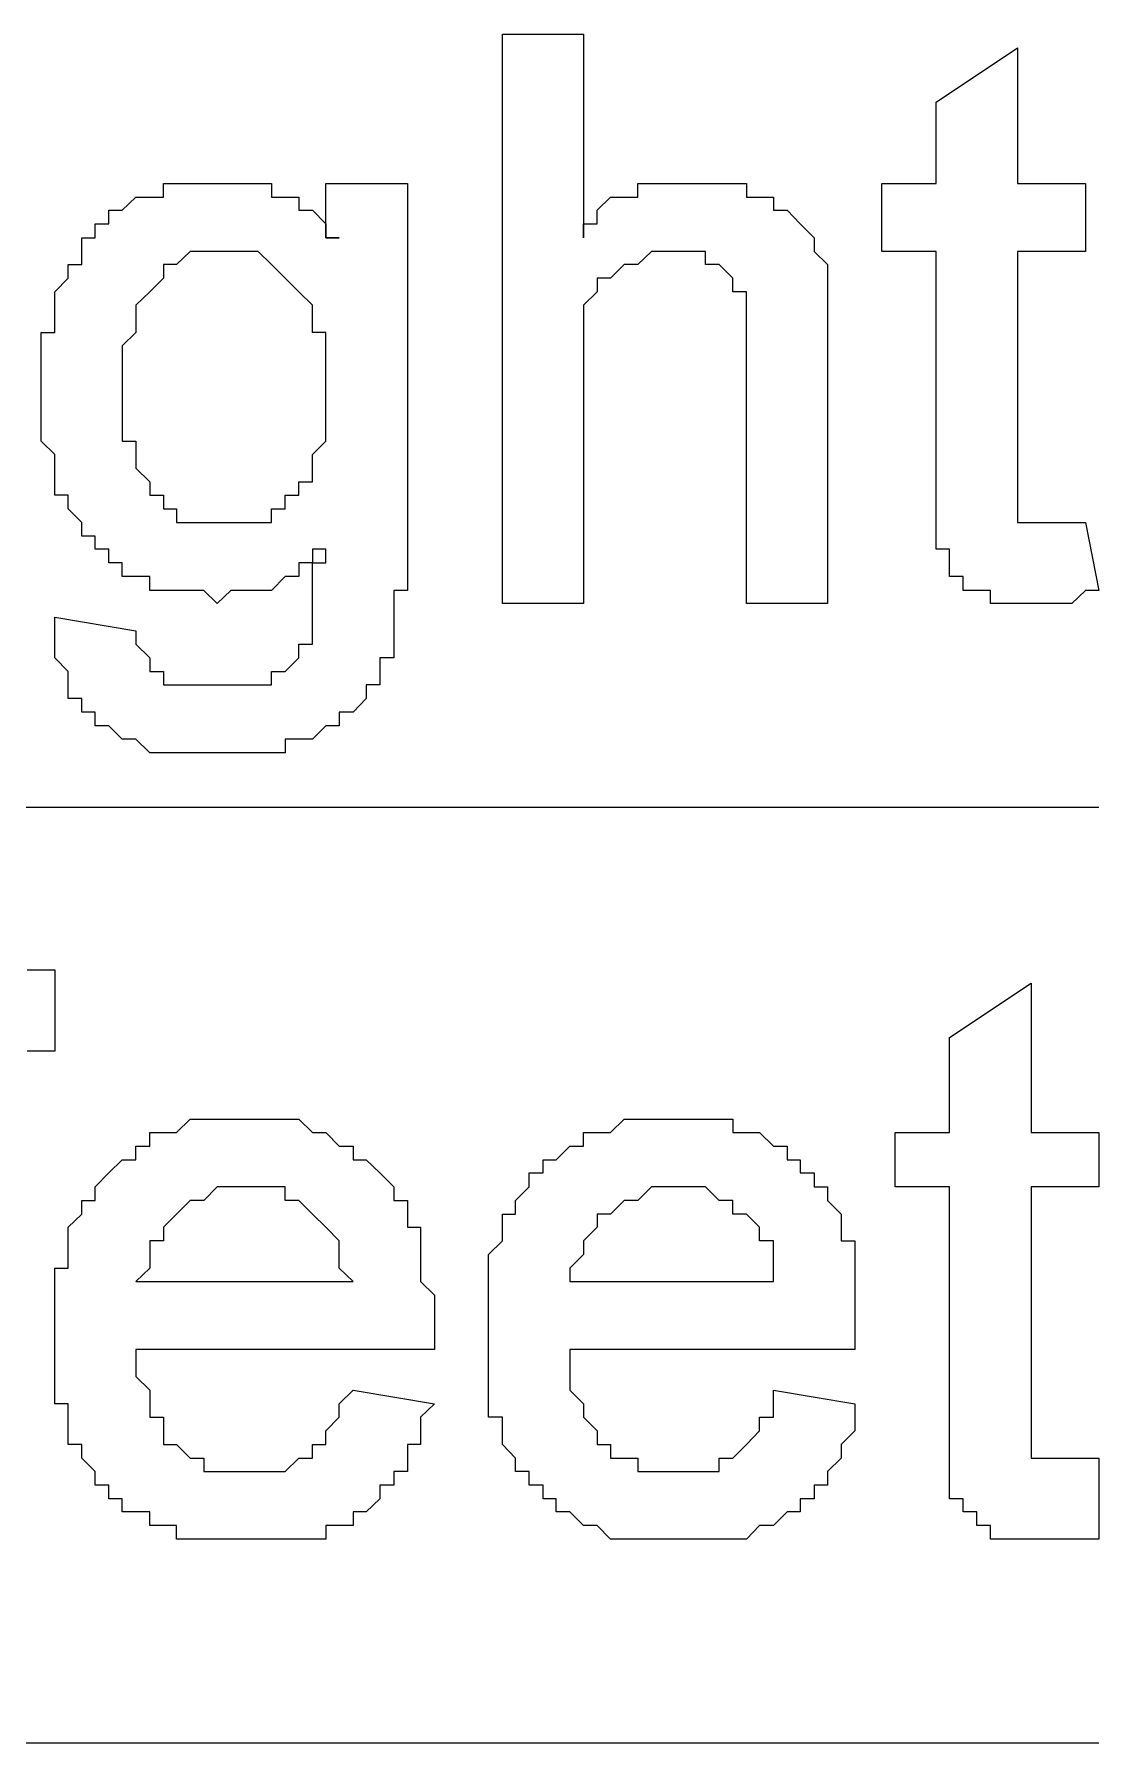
# Model space of a CAD drawing. Header units: inches. Extents: x -628 to 1537, y -1730 to 336.
# Drawn here: x 846.43 to 867.23, y -782.05 to -748.68 of the extents above; entities that cross this region are included whole.
import ezdxf

# ---------------------------------------------------------------- set-up
doc = ezdxf.new("R2010")
doc.units = ezdxf.units.IN
doc.layers.get('0').update_dxf_attribs({"linetype": 'CONTINUOUS'})

msp = doc.modelspace()

# ---------------------------------------------------------------- linework, layer by layer
at = {"color": 6}
for p, q in [((855.578, -759.803), (855.578, -748.681)), ((855.578, -748.681), (857.16, -748.681)), ((857.16, -748.681), (857.16, -752.656)), ((864.048, -750.009), (865.637, -748.948)), ((865.637, -748.948), (865.637, -751.595)), ((864.048, -751.595), (864.048, -750.009)), ((848.152, -752.121), (848.421, -751.862)), ((848.421, -751.862), (848.421, -751.862)), ((848.421, -751.862), (848.69, -751.862)), ((848.69, -751.862), (848.69, -751.862)), ((848.69, -751.862), (848.959, -751.862)), ((848.959, -751.862), (848.959, -751.595)), ((848.959, -751.595), (849.215, -751.595)), ((849.215, -751.595), (849.215, -751.595)), ((849.215, -751.595), (849.484, -751.595)), ((849.484, -751.595), (849.484, -751.595)), ((849.484, -751.595), (849.747, -751.595)), ((849.747, -751.595), (850.01, -751.595)), ((850.01, -751.595), (850.01, -751.595)), ((850.01, -751.595), (850.272, -751.595)), ((850.272, -751.595), (850.272, -751.595)), ((850.272, -751.595), (850.541, -751.595)), ((850.541, -751.595), (850.541, -751.595)), ((850.541, -751.595), (850.81, -751.595)), ((850.81, -751.595), (850.81, -751.595)), ((850.81, -751.595), (851.067, -751.595)), ((851.067, -751.595), (851.067, -751.862)), ((851.067, -751.862), (851.336, -751.862)), ((851.336, -751.862), (851.336, -751.862)), ((851.336, -751.862), (851.605, -751.862)), ((851.605, -751.862), (851.605, -752.121)), ((852.131, -752.656), (852.131, -751.595)), ((852.131, -751.595), (853.726, -751.595)), ((853.726, -751.595), (853.726, -758.484)), ((857.429, -752.121), (857.692, -751.862)), ((857.692, -751.862), (857.692, -751.862)), ((857.692, -751.862), (857.955, -751.862)), ((857.955, -751.862), (857.955, -751.862)), ((857.955, -751.862), (858.224, -751.862)), ((858.224, -751.862), (858.224, -751.595)), ((858.224, -751.595), (858.493, -751.595)), ((858.493, -751.595), (858.493, -751.595)), ((858.493, -751.595), (858.749, -751.595)), ((858.749, -751.595), (858.749, -751.595)), ((858.749, -751.595), (859.018, -751.595)), ((859.018, -751.595), (859.281, -751.595)), ((859.281, -751.595), (859.281, -751.595)), ((859.281, -751.595), (859.281, -751.595)), ((859.281, -751.595), (859.544, -751.595)), ((859.544, -751.595), (859.544, -751.595)), ((859.544, -751.595), (859.813, -751.595)), ((859.813, -751.595), (860.076, -751.595)), ((860.076, -751.595), (860.076, -751.595)), ((860.076, -751.595), (860.345, -751.595)), ((860.345, -751.595), (860.345, -751.862)), ((860.345, -751.862), (860.601, -751.862)), ((860.601, -751.862), (860.601, -751.862)), ((860.601, -751.862), (860.601, -751.862)), ((860.601, -751.862), (860.87, -751.862)), ((860.87, -751.862), (860.87, -752.121)), ((862.991, -752.923), (862.991, -751.595)), ((862.991, -751.595), (864.048, -751.595)), ((865.637, -751.595), (866.964, -751.595)), ((866.964, -751.595), (866.964, -752.923)), ((847.895, -752.388), (847.895, -752.121)), ((847.895, -752.121), (848.152, -752.121)), ((848.152, -752.121), (848.152, -752.121)), ((851.605, -752.121), (851.868, -752.121)), ((851.868, -752.121), (851.868, -752.121)), ((851.868, -752.121), (852.131, -752.388)), ((857.429, -752.388), (857.429, -752.121)), ((857.429, -752.121), (857.429, -752.121)), ((860.87, -752.121), (861.139, -752.121)), ((861.139, -752.121), (861.139, -752.121)), ((861.139, -752.121), (861.396, -752.388)), ((847.626, -752.656), (847.626, -752.388)), ((847.626, -752.388), (847.895, -752.388)), ((847.895, -752.388), (847.895, -752.388)), ((852.131, -752.388), (852.131, -752.388)), ((852.131, -752.388), (852.131, -752.656)), ((857.16, -752.656), (857.16, -752.388)), ((857.16, -752.388), (857.16, -752.388)), ((857.16, -752.388), (857.429, -752.388)), ((861.396, -752.388), (861.396, -752.388)), ((861.396, -752.388), (861.396, -752.388)), ((861.396, -752.388), (861.665, -752.656)), ((847.363, -752.923), (847.363, -752.656)), ((847.363, -752.656), (847.626, -752.656)), ((852.131, -752.656), (852.393, -752.656)), ((852.393, -752.656), (852.131, -752.656)), ((861.665, -752.656), (861.665, -752.656)), ((861.665, -752.656), (861.665, -752.923)), ((847.101, -753.449), (847.101, -753.181)), ((847.101, -753.181), (847.101, -753.181)), ((847.101, -753.181), (847.363, -753.181)), ((847.363, -753.181), (847.363, -752.923)), ((847.363, -752.923), (847.363, -752.923)), ((849.215, -753.181), (848.959, -753.181)), ((848.959, -753.181), (848.959, -753.449)), ((849.484, -752.923), (849.215, -753.181)), ((849.215, -753.181), (849.215, -753.181)), ((849.747, -752.923), (849.484, -752.923)), ((849.484, -752.923), (849.484, -752.923)), ((850.01, -752.923), (849.747, -752.923)), ((849.747, -752.923), (849.747, -752.923)), ((850.272, -752.923), (850.01, -752.923)), ((850.01, -752.923), (850.01, -752.923)), ((850.01, -752.923), (850.01, -752.923)), ((850.541, -752.923), (850.272, -752.923)), ((850.81, -752.923), (850.541, -752.923)), ((850.541, -752.923), (850.541, -752.923)), ((851.067, -753.181), (850.81, -752.923)), ((850.81, -752.923), (850.81, -752.923)), ((851.336, -753.449), (851.067, -753.181)), ((851.067, -753.181), (851.067, -753.181)), ((851.067, -753.181), (851.067, -753.181)), ((857.955, -753.181), (857.692, -753.449)), ((858.224, -753.181), (857.955, -753.181)), ((857.955, -753.181), (857.955, -753.181)), ((857.955, -753.181), (857.955, -753.181)), ((858.493, -752.923), (858.224, -753.181)), ((858.749, -752.923), (858.493, -752.923)), ((858.493, -752.923), (858.493, -752.923)), ((859.018, -752.923), (858.749, -752.923)), ((858.749, -752.923), (858.749, -752.923)), ((859.281, -752.923), (859.018, -752.923)), ((859.018, -752.923), (859.018, -752.923)), ((859.544, -752.923), (859.281, -752.923)), ((859.281, -752.923), (859.281, -752.923)), ((859.544, -753.181), (859.544, -752.923)), ((859.813, -753.181), (859.544, -753.181)), ((860.076, -753.449), (859.813, -753.181)), ((859.813, -753.181), (859.813, -753.181)), ((859.813, -753.181), (859.813, -753.181)), ((861.665, -752.923), (861.665, -752.923)), ((861.665, -752.923), (861.928, -753.181)), ((861.928, -753.181), (861.928, -753.181)), ((861.928, -753.181), (861.928, -753.449)), ((864.048, -752.923), (862.991, -752.923)), ((864.048, -757.156), (864.048, -752.923)), ((866.964, -752.923), (865.637, -752.923)), ((865.637, -752.923), (865.637, -757.423)), ((846.838, -753.716), (847.101, -753.449)), ((847.101, -753.449), (847.101, -753.449)), ((848.959, -753.449), (848.69, -753.716)), ((848.959, -753.449), (848.959, -753.449)), ((851.605, -753.716), (851.336, -753.449)), ((851.336, -753.449), (851.336, -753.449)), ((857.692, -753.449), (857.429, -753.449)), ((857.429, -753.449), (857.429, -753.716)), ((857.692, -753.449), (857.692, -753.449)), ((860.076, -753.716), (860.076, -753.449)), ((860.076, -753.449), (860.076, -753.449)), ((860.076, -753.449), (860.076, -753.449)), ((861.928, -753.449), (861.928, -753.449)), ((861.928, -753.449), (861.928, -753.716)), ((846.838, -753.974), (846.838, -753.716)), ((846.838, -753.716), (846.838, -753.716)), ((848.69, -753.716), (848.421, -753.974)), ((848.69, -753.716), (848.69, -753.716)), ((848.69, -753.716), (848.69, -753.716)), ((848.69, -753.716), (848.69, -753.716)), ((851.868, -753.974), (851.605, -753.716)), ((851.605, -753.716), (851.605, -753.716)), ((851.605, -753.716), (851.605, -753.716)), ((851.605, -753.716), (851.605, -753.716)), ((857.429, -753.716), (857.16, -753.974)), ((857.429, -753.716), (857.429, -753.716)), ((857.429, -753.716), (857.429, -753.716)), ((860.345, -753.716), (860.076, -753.716)), ((860.345, -759.803), (860.345, -753.716)), ((861.928, -753.716), (861.928, -753.716)), ((861.928, -753.716), (861.928, -753.974)), ((846.838, -754.242), (846.838, -753.974)), ((846.838, -753.974), (846.838, -753.974)), ((848.421, -753.974), (848.421, -753.974)), ((848.421, -753.974), (848.421, -754.242)), ((851.868, -754.242), (851.868, -753.974)), ((851.868, -753.974), (851.868, -753.974)), ((857.16, -753.974), (857.16, -753.974)), ((857.16, -753.974), (857.16, -754.242)), ((861.928, -753.974), (861.928, -753.974)), ((861.928, -753.974), (861.928, -754.242)), ((846.569, -754.768), (846.569, -754.509)), ((846.569, -754.509), (846.838, -754.509)), ((846.838, -754.509), (846.838, -754.242)), ((848.421, -754.509), (848.152, -754.768)), ((848.421, -754.242), (848.421, -754.242)), ((848.421, -754.242), (848.421, -754.509)), ((848.421, -754.509), (848.421, -754.509)), ((851.868, -754.509), (851.868, -754.242)), ((851.868, -754.242), (851.868, -754.242)), ((852.131, -754.509), (851.868, -754.509)), ((852.131, -754.768), (852.131, -754.509)), ((857.16, -754.242), (857.16, -754.242)), ((857.16, -754.242), (857.16, -754.509)), ((857.16, -754.509), (857.16, -754.768)), ((861.928, -754.242), (861.928, -754.509)), ((861.928, -754.509), (861.928, -754.509)), ((861.928, -754.509), (861.928, -754.768)), ((846.569, -755.035), (846.569, -754.768)), ((846.569, -754.768), (846.569, -754.768)), ((848.152, -754.768), (848.152, -754.768)), ((848.152, -754.768), (848.152, -755.035)), ((852.131, -755.035), (852.131, -754.768)), ((857.16, -754.768), (857.16, -754.768)), ((857.16, -754.768), (857.16, -755.035)), ((861.928, -754.768), (861.928, -759.803)), ((846.569, -755.303), (846.569, -755.035)), ((846.569, -755.035), (846.569, -755.035)), ((848.152, -755.035), (848.152, -755.303)), ((852.131, -755.303), (852.131, -755.035)), ((852.131, -755.035), (852.131, -755.035)), ((857.16, -755.035), (857.16, -755.303)), ((846.569, -755.569), (846.569, -755.303)), ((848.152, -755.303), (848.152, -755.303)), ((848.152, -755.303), (848.152, -755.569)), ((852.131, -755.569), (852.131, -755.303)), ((852.131, -755.303), (852.131, -755.303)), ((857.16, -755.303), (857.16, -755.303)), ((857.16, -755.303), (857.16, -759.803)), ((846.569, -755.828), (846.569, -755.569)), ((846.569, -755.569), (846.569, -755.569)), ((846.569, -756.095), (846.569, -755.828)), ((846.569, -755.828), (846.569, -755.828)), ((848.152, -755.569), (848.152, -755.828)), ((848.152, -755.828), (848.152, -755.828)), ((848.152, -755.828), (848.152, -756.095)), ((852.131, -755.828), (852.131, -755.569)), ((852.131, -755.569), (852.131, -755.569)), ((852.131, -756.095), (852.131, -755.828)), ((846.569, -756.362), (846.569, -756.095)), ((848.152, -756.095), (848.152, -756.362)), ((852.131, -756.362), (852.131, -756.095)), ((852.131, -756.095), (852.131, -756.095)), ((846.569, -756.63), (846.569, -756.362)), ((846.569, -756.362), (846.569, -756.362)), ((848.152, -756.362), (848.152, -756.362)), ((848.152, -756.362), (848.152, -756.63)), ((852.131, -756.63), (852.131, -756.362)), ((846.838, -756.888), (846.569, -756.63)), ((846.569, -756.63), (846.569, -756.63)), ((848.152, -756.63), (848.421, -756.63)), ((848.421, -756.63), (848.421, -756.888)), ((851.868, -756.888), (852.131, -756.63)), ((852.131, -756.63), (852.131, -756.63)), ((846.838, -757.156), (846.838, -756.888)), ((846.838, -756.888), (846.838, -756.888)), ((846.838, -757.423), (846.838, -757.156)), ((846.838, -757.156), (846.838, -757.156)), ((848.421, -756.888), (848.421, -756.888)), ((848.421, -756.888), (848.421, -757.156)), ((848.421, -757.156), (848.421, -757.156)), ((848.421, -757.156), (848.69, -757.423)), ((851.868, -757.156), (851.868, -756.888)), ((851.868, -756.888), (851.868, -756.888)), ((851.868, -757.423), (851.868, -757.156)), ((851.868, -757.156), (851.868, -757.156)), ((864.048, -757.423), (864.048, -757.156)), ((846.838, -757.682), (846.838, -757.423)), ((848.69, -757.423), (848.69, -757.423)), ((848.69, -757.423), (848.69, -757.682)), ((851.605, -757.682), (851.605, -757.423)), ((851.605, -757.423), (851.605, -757.423)), ((851.605, -757.423), (851.868, -757.423)), ((864.048, -757.682), (864.048, -757.423)), ((865.637, -757.423), (865.637, -757.682)), ((847.101, -757.682), (846.838, -757.682)), ((847.101, -757.949), (847.101, -757.682)), ((847.101, -757.682), (847.101, -757.682)), ((848.69, -757.682), (848.69, -757.682)), ((848.69, -757.682), (848.69, -757.682)), ((848.69, -757.682), (848.959, -757.682)), ((848.959, -757.682), (848.959, -757.949)), ((851.336, -757.949), (851.336, -757.682)), ((851.336, -757.682), (851.605, -757.682)), ((851.605, -757.682), (851.605, -757.682)), ((864.048, -757.949), (864.048, -757.682)), ((864.048, -757.682), (864.048, -757.682)), ((865.637, -757.682), (865.637, -757.682)), ((865.637, -757.682), (865.637, -757.949)), ((847.363, -758.216), (847.101, -757.949)), ((847.101, -757.949), (847.101, -757.949)), ((847.363, -758.484), (847.363, -758.216)), ((847.363, -758.216), (847.363, -758.216)), ((848.959, -757.949), (849.215, -757.949)), ((849.215, -757.949), (849.215, -757.949)), ((849.215, -757.949), (849.215, -758.216)), ((849.215, -758.216), (849.484, -758.216)), ((849.484, -758.216), (849.484, -758.216)), ((849.484, -758.216), (849.747, -758.216)), ((849.747, -758.216), (850.01, -758.216)), ((850.01, -758.216), (850.541, -758.216)), ((850.01, -758.216), (850.01, -758.216)), ((850.01, -758.216), (850.01, -758.216)), ((850.01, -758.216), (850.01, -758.216)), ((850.541, -758.216), (850.541, -758.216)), ((850.541, -758.216), (850.81, -758.216)), ((850.81, -758.216), (850.81, -758.216)), ((850.81, -758.216), (851.067, -758.216)), ((851.067, -758.216), (851.067, -757.949)), ((851.067, -757.949), (851.336, -757.949)), ((851.336, -757.949), (851.336, -757.949)), ((864.048, -758.216), (864.048, -757.949)), ((864.048, -758.484), (864.048, -758.216)), ((864.048, -758.216), (864.048, -758.216)), ((865.637, -757.949), (865.637, -757.949)), ((865.637, -757.949), (865.637, -758.216)), ((865.637, -758.216), (865.906, -758.216)), ((865.906, -758.216), (865.906, -758.216)), ((865.906, -758.216), (866.163, -758.216)), ((866.163, -758.216), (866.163, -758.216)), ((866.163, -758.216), (866.432, -758.216)), ((866.432, -758.216), (866.432, -758.216)), ((866.432, -758.216), (866.701, -758.216)), ((866.701, -758.216), (866.701, -758.216)), ((866.701, -758.216), (866.964, -758.216)), ((866.964, -758.216), (867.226, -759.544)), ((847.626, -758.484), (847.363, -758.484)), ((847.626, -758.742), (847.626, -758.484)), ((847.626, -758.484), (847.626, -758.484)), ((853.726, -758.484), (853.726, -759.544)), ((864.048, -758.742), (864.048, -758.484)), ((864.048, -758.484), (864.048, -758.484)), ((847.895, -758.742), (847.626, -758.742)), ((847.895, -759.009), (847.895, -758.742)), ((852.131, -758.742), (851.868, -758.742)), ((851.868, -758.742), (851.868, -759.009)), ((852.131, -759.009), (852.131, -758.742)), ((852.131, -758.742), (852.131, -758.742)), ((864.311, -758.742), (864.048, -758.742)), ((864.048, -758.742), (864.048, -758.742)), ((864.311, -759.009), (864.311, -758.742)), ((848.152, -759.009), (847.895, -759.009)), ((847.895, -759.009), (847.895, -759.009)), ((848.152, -759.276), (848.152, -759.009)), ((851.868, -759.009), (851.605, -759.009)), ((851.605, -759.009), (851.605, -759.276)), ((851.868, -759.276), (851.868, -759.009)), ((851.868, -759.009), (852.131, -759.009)), ((851.868, -759.009), (851.868, -759.009)), ((864.311, -759.276), (864.311, -759.009)), ((864.311, -759.009), (864.311, -759.009)), ((848.421, -759.276), (848.152, -759.276)), ((848.69, -759.276), (848.421, -759.276)), ((848.421, -759.276), (848.421, -759.276)), ((848.69, -759.544), (848.69, -759.276)), ((848.959, -759.544), (848.69, -759.544)), ((849.215, -759.544), (848.959, -759.544)), ((848.959, -759.544), (848.959, -759.544)), ((849.484, -759.544), (849.215, -759.544)), ((849.215, -759.544), (849.215, -759.544)), ((849.747, -759.544), (849.484, -759.544)), ((849.484, -759.544), (849.484, -759.544)), ((850.01, -759.803), (849.747, -759.544)), ((849.747, -759.544), (849.747, -759.544)), ((850.272, -759.544), (850.01, -759.803)), ((850.541, -759.544), (850.272, -759.544)), ((850.272, -759.544), (850.272, -759.544)), ((850.81, -759.544), (850.541, -759.544)), ((850.541, -759.544), (850.541, -759.544)), ((851.067, -759.544), (850.81, -759.544)), ((851.336, -759.276), (851.067, -759.544)), ((851.067, -759.544), (851.067, -759.544)), ((851.067, -759.544), (851.067, -759.544)), ((851.605, -759.276), (851.336, -759.276)), ((851.336, -759.276), (851.336, -759.276)), ((851.868, -759.544), (851.868, -759.276)), ((851.868, -759.803), (851.868, -759.544)), ((851.868, -759.544), (851.868, -759.544)), ((853.726, -759.544), (853.457, -759.544)), ((853.457, -759.544), (853.457, -760.863)), ((864.58, -759.276), (864.311, -759.276)), ((864.58, -759.544), (864.58, -759.276)), ((864.843, -759.544), (864.58, -759.544)), ((864.58, -759.544), (864.58, -759.544)), ((865.112, -759.544), (864.843, -759.544)), ((864.843, -759.544), (864.843, -759.544)), ((865.112, -759.803), (865.112, -759.544)), ((866.964, -759.544), (866.701, -759.803)), ((867.226, -759.544), (866.964, -759.544)), ((850.01, -759.803), (850.01, -759.803)), ((851.868, -760.07), (851.868, -759.803)), ((851.868, -759.803), (851.868, -759.803)), ((857.16, -759.803), (855.578, -759.803)), ((861.928, -759.803), (860.345, -759.803)), ((865.368, -759.803), (865.112, -759.803)), ((865.637, -759.803), (865.368, -759.803)), ((865.368, -759.803), (865.368, -759.803)), ((865.906, -759.803), (865.637, -759.803)), ((866.163, -759.803), (865.906, -759.803)), ((865.906, -759.803), (865.906, -759.803)), ((866.432, -759.803), (866.163, -759.803)), ((866.163, -759.803), (866.163, -759.803)), ((866.701, -759.803), (866.432, -759.803)), ((866.432, -759.803), (866.432, -759.803)), ((866.701, -759.803), (866.701, -759.803)), ((846.838, -760.337), (846.838, -760.07)), ((846.838, -760.07), (846.838, -760.07)), ((846.838, -760.07), (848.421, -760.337)), ((851.868, -760.337), (851.868, -760.07)), ((851.868, -760.07), (851.868, -760.07)), ((851.868, -760.07), (851.868, -760.07)), ((846.838, -760.596), (846.838, -760.337)), ((848.421, -760.337), (848.421, -760.337)), ((848.421, -760.337), (848.421, -760.596)), ((851.868, -760.596), (851.868, -760.337)), ((851.868, -760.337), (851.868, -760.337)), ((846.838, -760.863), (846.838, -760.596)), ((846.838, -760.596), (846.838, -760.596)), ((847.101, -761.13), (846.838, -760.863)), ((846.838, -760.863), (846.838, -760.863)), ((848.421, -760.596), (848.421, -760.596)), ((848.421, -760.596), (848.69, -760.863)), ((848.69, -760.863), (848.69, -760.863)), ((848.69, -760.863), (848.69, -761.13)), ((851.336, -761.13), (851.605, -760.863)), ((851.605, -760.863), (851.605, -760.596)), ((851.605, -760.596), (851.868, -760.596)), ((851.605, -760.863), (851.605, -760.863)), ((853.457, -760.863), (853.188, -760.863)), ((853.188, -760.863), (853.188, -760.863)), ((853.188, -760.863), (853.188, -761.13)), ((847.101, -761.388), (847.101, -761.13)), ((847.101, -761.13), (847.101, -761.13)), ((848.69, -761.13), (848.69, -761.13)), ((848.69, -761.13), (848.959, -761.13)), ((848.959, -761.13), (848.959, -761.13)), ((848.959, -761.13), (848.959, -761.388)), ((851.067, -761.388), (851.067, -761.13)), ((851.067, -761.13), (851.067, -761.13)), ((851.067, -761.13), (851.336, -761.13)), ((851.336, -761.13), (851.336, -761.13)), ((853.188, -761.13), (853.188, -761.13)), ((853.188, -761.13), (853.188, -761.388)), ((847.101, -761.656), (847.101, -761.388)), ((847.101, -761.388), (847.101, -761.388)), ((848.959, -761.388), (849.215, -761.388)), ((849.215, -761.388), (849.215, -761.388)), ((849.215, -761.388), (849.484, -761.388)), ((849.484, -761.388), (849.747, -761.388)), ((849.747, -761.388), (849.747, -761.388)), ((849.747, -761.388), (850.01, -761.388)), ((850.01, -761.388), (850.01, -761.388)), ((850.01, -761.388), (850.272, -761.388)), ((850.272, -761.388), (850.272, -761.388)), ((850.272, -761.388), (850.541, -761.388)), ((850.541, -761.388), (850.81, -761.388)), ((850.81, -761.388), (850.81, -761.388)), ((850.81, -761.388), (851.067, -761.388)), ((853.188, -761.388), (852.919, -761.388)), ((852.919, -761.388), (852.919, -761.656)), ((847.363, -761.656), (847.101, -761.656)), ((847.363, -761.923), (847.363, -761.656)), ((852.919, -761.656), (852.662, -761.923)), ((852.919, -761.656), (852.919, -761.656)), ((847.626, -761.923), (847.363, -761.923)), ((847.363, -761.923), (847.363, -761.923)), ((847.626, -762.191), (847.626, -761.923)), ((847.895, -762.191), (847.626, -762.191)), ((847.626, -762.191), (847.626, -762.191)), ((848.152, -762.449), (847.895, -762.191)), ((847.895, -762.191), (847.895, -762.191)), ((852.131, -762.191), (851.868, -762.449)), ((852.393, -762.191), (852.131, -762.191)), ((852.131, -762.191), (852.131, -762.191)), ((852.131, -762.191), (852.131, -762.191)), ((852.662, -761.923), (852.393, -761.923)), ((852.393, -761.923), (852.393, -762.191)), ((852.662, -761.923), (852.662, -761.923)), ((848.421, -762.449), (848.152, -762.449)), ((848.152, -762.449), (848.152, -762.449)), ((848.69, -762.716), (848.421, -762.449)), ((848.421, -762.449), (848.421, -762.449)), ((851.605, -762.449), (851.336, -762.449)), ((851.336, -762.449), (851.336, -762.716)), ((851.868, -762.449), (851.605, -762.449)), ((851.605, -762.449), (851.605, -762.449)), ((851.868, -762.449), (851.868, -762.449)), ((848.959, -762.716), (848.69, -762.716)), ((848.69, -762.716), (848.69, -762.716)), ((849.215, -762.716), (848.959, -762.716)), ((848.959, -762.716), (848.959, -762.716)), ((849.484, -762.716), (849.215, -762.716)), ((849.747, -762.716), (849.484, -762.716)), ((849.484, -762.716), (849.484, -762.716)), ((850.01, -762.716), (849.747, -762.716)), ((849.747, -762.716), (849.747, -762.716)), ((850.272, -762.716), (850.01, -762.716)), ((850.01, -762.716), (850.01, -762.716)), ((850.541, -762.716), (850.272, -762.716)), ((850.272, -762.716), (850.272, -762.716)), ((850.81, -762.716), (850.541, -762.716)), ((851.067, -762.716), (850.81, -762.716)), ((850.81, -762.716), (850.81, -762.716)), ((851.336, -762.716), (851.067, -762.716)), ((851.067, -762.716), (851.067, -762.716)), ((825.911, -763.777), (867.226, -763.777)), ((846.3, -766.958), (846.569, -766.958)), ((846.569, -766.958), (846.838, -766.958)), ((846.838, -766.958), (846.838, -768.544)), ((846.838, -766.958), (846.838, -766.958)), ((846.838, -766.958), (846.838, -766.958)), ((846.838, -766.958), (846.838, -766.958)), ((864.311, -768.277), (865.906, -767.217)), ((865.906, -767.217), (865.906, -770.131)), ((846.838, -768.544), (846.3, -768.544)), ((864.311, -770.131), (864.311, -768.277)), ((849.215, -770.131), (849.484, -769.872)), ((849.484, -769.872), (849.484, -769.872)), ((849.484, -769.872), (849.747, -769.872)), ((849.747, -769.872), (850.01, -769.872)), ((850.01, -769.872), (850.01, -769.872)), ((850.01, -769.872), (850.272, -769.872)), ((850.272, -769.872), (850.272, -769.872)), ((850.272, -769.872), (850.541, -769.872)), ((850.541, -769.872), (850.541, -769.872)), ((850.541, -769.872), (850.81, -769.872)), ((850.81, -769.872), (850.81, -769.872)), ((850.81, -769.872), (851.067, -769.872)), ((851.067, -769.872), (851.067, -769.872)), ((851.067, -769.872), (851.336, -769.872)), ((851.336, -769.872), (851.336, -769.872)), ((851.336, -769.872), (851.605, -769.872)), ((851.605, -769.872), (851.868, -770.131)), ((857.692, -770.131), (857.955, -769.872)), ((857.955, -769.872), (857.955, -769.872)), ((857.955, -769.872), (858.224, -769.872)), ((858.224, -769.872), (858.224, -769.872)), ((858.224, -769.872), (858.493, -769.872)), ((858.493, -769.872), (858.493, -769.872)), ((858.493, -769.872), (858.749, -769.872)), ((858.749, -769.872), (859.018, -769.872)), ((859.018, -769.872), (859.018, -769.872)), ((859.018, -769.872), (859.018, -769.872)), ((859.018, -769.872), (859.281, -769.872)), ((859.281, -769.872), (859.281, -769.872)), ((859.281, -769.872), (859.544, -769.872)), ((859.544, -769.872), (859.813, -769.872)), ((859.813, -769.872), (859.813, -769.872)), ((859.813, -769.872), (860.076, -769.872)), ((860.076, -769.872), (860.076, -770.131)), ((848.69, -770.398), (848.69, -770.131)), ((848.69, -770.131), (848.959, -770.131)), ((848.959, -770.131), (848.959, -770.131)), ((848.959, -770.131), (849.215, -770.131)), ((849.215, -770.131), (849.215, -770.131)), ((851.868, -770.131), (851.868, -770.131)), ((851.868, -770.131), (852.131, -770.131)), ((852.131, -770.131), (852.131, -770.131)), ((852.131, -770.131), (852.131, -770.131)), ((852.131, -770.131), (852.393, -770.398)), ((857.16, -770.398), (857.16, -770.131)), ((857.16, -770.131), (857.429, -770.131)), ((857.429, -770.131), (857.429, -770.131)), ((857.429, -770.131), (857.692, -770.131)), ((857.692, -770.131), (857.692, -770.131)), ((860.076, -770.131), (860.345, -770.131)), ((860.345, -770.131), (860.345, -770.131)), ((860.345, -770.131), (860.601, -770.131)), ((860.601, -770.131), (860.601, -770.131)), ((860.601, -770.131), (860.87, -770.398)), ((863.248, -771.191), (863.248, -770.131)), ((863.248, -770.131), (864.311, -770.131)), ((865.906, -770.131), (867.226, -770.131)), ((867.226, -770.131), (867.226, -771.191)), ((848.421, -770.665), (848.421, -770.398)), ((848.421, -770.398), (848.421, -770.398)), ((848.421, -770.398), (848.69, -770.398)), ((852.393, -770.398), (852.393, -770.398)), ((852.393, -770.398), (852.662, -770.398)), ((852.662, -770.398), (852.662, -770.665)), ((856.629, -770.665), (856.898, -770.398)), ((856.898, -770.398), (856.898, -770.398)), ((856.898, -770.398), (857.16, -770.398)), ((860.87, -770.398), (860.87, -770.398)), ((860.87, -770.398), (861.139, -770.398)), ((861.139, -770.398), (861.139, -770.665)), ((847.895, -770.924), (848.152, -770.665)), ((848.152, -770.665), (848.152, -770.665)), ((848.152, -770.665), (848.421, -770.665)), ((852.662, -770.665), (852.919, -770.665)), ((852.919, -770.665), (852.919, -770.665)), ((852.919, -770.665), (853.188, -770.924)), ((856.372, -770.924), (856.372, -770.665)), ((856.372, -770.665), (856.629, -770.665)), ((856.629, -770.665), (856.629, -770.665)), ((861.139, -770.665), (861.139, -770.665)), ((861.139, -770.665), (861.396, -770.665)), ((861.396, -770.665), (861.396, -770.924)), ((847.626, -771.191), (847.895, -770.924)), ((847.626, -771.458), (847.626, -771.191)), ((847.626, -771.191), (847.626, -771.191)), ((847.895, -770.924), (847.895, -770.924)), ((847.895, -770.924), (847.895, -770.924)), ((847.895, -770.924), (847.895, -770.924)), ((850.01, -771.191), (849.747, -771.458)), ((850.272, -771.191), (850.01, -771.191)), ((850.01, -771.191), (850.01, -771.191)), ((850.541, -771.191), (850.272, -771.191)), ((850.81, -771.191), (850.541, -771.191)), ((850.541, -771.191), (850.541, -771.191)), ((850.541, -771.191), (850.541, -771.191)), ((851.067, -771.191), (850.81, -771.191)), ((851.336, -771.191), (851.067, -771.191)), ((851.067, -771.191), (851.067, -771.191)), ((851.336, -771.458), (851.336, -771.191)), ((853.188, -770.924), (853.188, -770.924)), ((853.188, -770.924), (853.188, -770.924)), ((853.188, -770.924), (853.457, -771.191)), ((853.457, -771.191), (853.457, -771.191)), ((853.457, -771.191), (853.457, -771.458)), ((855.834, -771.458), (856.103, -771.191)), ((856.103, -771.191), (856.103, -770.924)), ((856.103, -770.924), (856.103, -770.924)), ((856.103, -770.924), (856.372, -770.924)), ((856.103, -771.191), (856.103, -771.191)), ((856.372, -770.924), (856.372, -770.924)), ((858.493, -771.191), (858.224, -771.458)), ((858.749, -771.191), (858.493, -771.191)), ((858.493, -771.191), (858.493, -771.191)), ((859.018, -771.191), (858.749, -771.191)), ((858.749, -771.191), (858.749, -771.191)), ((859.281, -771.191), (859.018, -771.191)), ((859.018, -771.191), (859.018, -771.191)), ((859.544, -771.191), (859.281, -771.191)), ((859.281, -771.191), (859.281, -771.191)), ((859.813, -771.458), (859.544, -771.191)), ((859.544, -771.191), (859.544, -771.191)), ((861.396, -770.924), (861.665, -770.924)), ((861.665, -770.924), (861.665, -770.924)), ((861.665, -770.924), (861.665, -771.191)), ((861.665, -771.191), (861.928, -771.191)), ((861.928, -771.191), (861.928, -771.458)), ((864.311, -771.191), (863.248, -771.191)), ((864.311, -775.691), (864.311, -771.191)), ((867.226, -771.191), (865.906, -771.191)), ((865.906, -771.191), (865.906, -775.691)), ((847.363, -771.725), (847.363, -771.458)), ((847.363, -771.458), (847.626, -771.458)), ((849.484, -771.458), (849.215, -771.725)), ((849.747, -771.458), (849.484, -771.458)), ((849.484, -771.458), (849.484, -771.458)), ((849.747, -771.458), (849.747, -771.458)), ((851.605, -771.458), (851.336, -771.458)), ((851.868, -771.725), (851.605, -771.458)), ((851.605, -771.458), (851.605, -771.458)), ((853.457, -771.458), (853.726, -771.458)), ((853.726, -771.458), (853.726, -771.725)), ((855.834, -771.725), (855.834, -771.458)), ((855.834, -771.458), (855.834, -771.458)), ((857.955, -771.458), (857.692, -771.725)), ((858.224, -771.458), (857.955, -771.458)), ((857.955, -771.458), (857.955, -771.458)), ((858.224, -771.458), (858.224, -771.458)), ((860.076, -771.458), (859.813, -771.458)), ((859.813, -771.458), (859.813, -771.458)), ((860.076, -771.725), (860.076, -771.458)), ((861.928, -771.458), (861.928, -771.458)), ((861.928, -771.458), (862.197, -771.725)), ((847.101, -771.984), (847.363, -771.725)), ((847.363, -771.725), (847.363, -771.725)), ((847.363, -771.725), (847.363, -771.725)), ((849.215, -771.725), (848.959, -771.984)), ((849.215, -771.725), (849.215, -771.725)), ((849.215, -771.725), (849.215, -771.725)), ((852.131, -771.984), (851.868, -771.725)), ((851.868, -771.725), (851.868, -771.725)), ((851.868, -771.725), (851.868, -771.725)), ((851.868, -771.725), (851.868, -771.725)), ((853.726, -771.725), (853.726, -771.725)), ((853.726, -771.725), (853.726, -771.725)), ((853.726, -771.725), (853.726, -771.984)), ((855.578, -771.984), (855.578, -771.725)), ((855.578, -771.725), (855.834, -771.725)), ((855.834, -771.725), (855.834, -771.725)), ((857.692, -771.725), (857.429, -771.725)), ((857.429, -771.725), (857.429, -771.984)), ((857.692, -771.725), (857.692, -771.725)), ((860.345, -771.725), (860.076, -771.725)), ((860.601, -771.984), (860.345, -771.725)), ((860.345, -771.725), (860.345, -771.725)), ((860.345, -771.725), (860.345, -771.725)), ((862.197, -771.725), (862.197, -771.725)), ((862.197, -771.725), (862.197, -771.725)), ((862.197, -771.725), (862.197, -771.984)), ((847.101, -772.252), (847.101, -771.984)), ((847.101, -771.984), (847.101, -771.984)), ((848.959, -771.984), (848.959, -771.984)), ((848.959, -771.984), (848.959, -772.252)), ((852.393, -772.252), (852.131, -771.984)), ((852.131, -771.984), (852.131, -771.984)), ((852.131, -771.984), (852.131, -771.984)), ((853.726, -771.984), (853.982, -771.984)), ((853.982, -771.984), (853.982, -772.252)), ((855.578, -772.252), (855.578, -771.984)), ((855.578, -771.984), (855.578, -771.984)), ((857.429, -771.984), (857.16, -772.252)), ((857.429, -771.984), (857.429, -771.984)), ((860.601, -772.252), (860.601, -771.984)), ((860.601, -771.984), (860.601, -771.984)), ((860.601, -771.984), (860.601, -771.984)), ((862.197, -771.984), (862.197, -771.984)), ((862.197, -771.984), (862.197, -772.252)), ((847.101, -772.519), (847.101, -772.252)), ((847.101, -772.252), (847.101, -772.252)), ((847.101, -772.786), (847.101, -772.519)), ((848.959, -772.252), (848.69, -772.252)), ((848.69, -772.252), (848.69, -772.519)), ((848.69, -772.519), (848.69, -772.519)), ((848.69, -772.519), (848.69, -772.786)), ((852.393, -772.786), (852.393, -772.252)), ((853.982, -772.252), (853.982, -772.252)), ((853.982, -772.252), (853.982, -772.519)), ((853.982, -772.519), (853.982, -772.519)), ((853.982, -772.519), (853.982, -772.786)), ((855.309, -772.519), (855.578, -772.252)), ((855.309, -772.786), (855.309, -772.519)), ((855.578, -772.252), (855.578, -772.252)), ((857.16, -772.519), (856.898, -772.786)), ((857.16, -772.252), (857.16, -772.252)), ((857.16, -772.252), (857.16, -772.519)), ((857.16, -772.519), (857.16, -772.519)), ((860.87, -772.252), (860.601, -772.252)), ((860.87, -773.044), (860.87, -772.252)), ((862.197, -772.252), (862.459, -772.252)), ((862.459, -772.252), (862.459, -772.519)), ((862.459, -772.519), (862.459, -772.519)), ((862.459, -772.519), (862.459, -772.786)), ((846.838, -773.044), (846.838, -772.786)), ((846.838, -772.786), (847.101, -772.786)), ((848.69, -772.786), (848.421, -773.044)), ((848.69, -772.786), (848.69, -772.786)), ((852.662, -773.044), (852.393, -772.786)), ((853.982, -772.786), (853.982, -772.786)), ((853.982, -772.786), (853.982, -773.044)), ((855.309, -773.044), (855.309, -772.786)), ((855.309, -772.786), (855.309, -772.786)), ((856.898, -772.786), (856.898, -772.786)), ((856.898, -772.786), (856.898, -773.044)), ((862.459, -772.786), (862.459, -772.786)), ((862.459, -772.786), (862.459, -773.044)), ((846.838, -773.312), (846.838, -773.044)), ((846.838, -773.044), (846.838, -773.044)), ((848.421, -773.044), (848.421, -773.044)), ((848.421, -773.044), (848.421, -773.044)), ((848.421, -773.044), (852.662, -773.044)), ((852.662, -773.044), (852.662, -773.044)), ((853.982, -773.044), (854.251, -773.312)), ((855.309, -773.312), (855.309, -773.044)), ((855.309, -773.044), (855.309, -773.044)), ((856.898, -773.044), (856.898, -773.044)), ((856.898, -773.044), (856.898, -773.044)), ((856.898, -773.044), (860.87, -773.044)), ((860.87, -773.044), (860.87, -773.044)), ((862.459, -773.044), (862.459, -773.312)), ((846.838, -773.579), (846.838, -773.312)), ((846.838, -773.312), (846.838, -773.312)), ((854.251, -773.312), (854.251, -773.312)), ((854.251, -773.312), (854.251, -773.579)), ((855.309, -773.579), (855.309, -773.312)), ((855.309, -773.312), (855.309, -773.312)), ((862.459, -773.312), (862.459, -773.312)), ((862.459, -773.312), (862.459, -773.579)), ((846.838, -773.837), (846.838, -773.579)), ((846.838, -774.105), (846.838, -773.837)), ((846.838, -773.837), (846.838, -773.837)), ((854.251, -773.579), (854.251, -773.579)), ((854.251, -773.579), (854.251, -773.837)), ((854.251, -773.837), (854.251, -774.105)), ((855.309, -773.837), (855.309, -773.579)), ((855.309, -774.105), (855.309, -773.837)), ((855.309, -773.837), (855.309, -773.837)), ((862.459, -773.579), (862.459, -773.579)), ((862.459, -773.579), (862.459, -773.837)), ((862.459, -773.837), (862.459, -774.105)), ((846.838, -774.372), (846.838, -774.105)), ((846.838, -774.105), (846.838, -774.105)), ((854.251, -774.105), (854.251, -774.372)), ((855.309, -774.372), (855.309, -774.105)), ((855.309, -774.105), (855.309, -774.105)), ((862.459, -774.105), (862.459, -774.372)), ((846.838, -774.631), (846.838, -774.372)), ((854.251, -774.372), (848.421, -774.372)), ((848.421, -774.372), (848.421, -774.898)), ((854.251, -774.372), (854.251, -774.372)), ((854.251, -774.372), (854.251, -774.372)), ((854.251, -774.372), (854.251, -774.372)), ((855.309, -774.631), (855.309, -774.372)), ((862.459, -774.372), (856.898, -774.372)), ((856.898, -774.372), (856.898, -775.166)), ((862.459, -774.372), (862.459, -774.372)), ((862.459, -774.372), (862.459, -774.372)), ((862.459, -774.372), (862.459, -774.372)), ((846.838, -774.898), (846.838, -774.631)), ((846.838, -774.631), (846.838, -774.631)), ((846.838, -775.166), (846.838, -774.898)), ((846.838, -774.898), (846.838, -774.898)), ((848.421, -774.898), (848.69, -775.166)), ((855.309, -774.898), (855.309, -774.631)), ((855.309, -774.631), (855.309, -774.631)), ((855.309, -775.166), (855.309, -774.898)), ((855.309, -774.898), (855.309, -774.898)), ((846.838, -775.432), (846.838, -775.166)), ((848.69, -775.166), (848.69, -775.166)), ((848.69, -775.166), (848.69, -775.432)), ((852.393, -775.432), (852.662, -775.166)), ((852.662, -775.166), (854.251, -775.432)), ((855.309, -775.432), (855.309, -775.166)), ((856.898, -775.166), (857.16, -775.432)), ((860.87, -775.432), (860.87, -775.166)), ((860.87, -775.166), (862.459, -775.432)), ((847.101, -775.432), (846.838, -775.432)), ((847.101, -775.691), (847.101, -775.432)), ((848.69, -775.432), (848.69, -775.432)), ((848.69, -775.432), (848.69, -775.691)), ((852.393, -775.691), (852.393, -775.432)), ((852.393, -775.432), (852.393, -775.432)), ((854.251, -775.432), (853.982, -775.691)), ((855.309, -775.691), (855.309, -775.432)), ((855.309, -775.432), (855.309, -775.432)), ((857.16, -775.432), (857.16, -775.432)), ((857.16, -775.432), (857.16, -775.691)), ((860.87, -775.691), (860.87, -775.432)), ((860.87, -775.432), (860.87, -775.432)), ((862.459, -775.432), (862.459, -775.691)), ((847.101, -775.958), (847.101, -775.691)), ((847.101, -775.691), (847.101, -775.691)), ((848.69, -775.691), (848.959, -775.691)), ((848.959, -775.691), (848.959, -775.958)), ((852.131, -775.958), (852.393, -775.691)), ((852.393, -775.691), (852.393, -775.691)), ((853.982, -775.691), (853.982, -775.691)), ((853.982, -775.691), (853.982, -775.958)), ((855.578, -775.691), (855.309, -775.691)), ((855.578, -775.958), (855.578, -775.691)), ((857.16, -775.691), (857.16, -775.691)), ((857.16, -775.691), (857.429, -775.958)), ((860.601, -775.958), (860.601, -775.691)), ((860.601, -775.691), (860.87, -775.691)), ((862.459, -775.691), (862.459, -775.691)), ((862.459, -775.691), (862.459, -775.958)), ((864.311, -775.958), (864.311, -775.691)), ((864.311, -775.691), (864.311, -775.691)), ((865.906, -775.691), (865.906, -775.958)), ((847.101, -776.225), (847.101, -775.958)), ((847.101, -775.958), (847.101, -775.958)), ((847.363, -776.225), (847.101, -776.225)), ((847.363, -776.493), (847.363, -776.225)), ((848.959, -775.958), (848.959, -775.958)), ((848.959, -775.958), (848.959, -776.225)), ((848.959, -776.225), (849.215, -776.225)), ((849.215, -776.225), (849.215, -776.225)), ((849.215, -776.225), (849.484, -776.493)), ((851.868, -776.493), (851.868, -776.225)), ((851.868, -776.225), (851.868, -776.225)), ((851.868, -776.225), (852.131, -776.225)), ((852.131, -776.225), (852.131, -775.958)), ((852.131, -775.958), (852.131, -775.958)), ((853.982, -776.225), (853.726, -776.225)), ((853.726, -776.225), (853.726, -776.493)), ((853.982, -775.958), (853.982, -775.958)), ((853.982, -775.958), (853.982, -776.225)), ((855.578, -776.225), (855.578, -775.958)), ((855.578, -775.958), (855.578, -775.958)), ((855.834, -776.493), (855.578, -776.225)), ((855.578, -776.225), (855.578, -776.225)), ((857.429, -775.958), (857.429, -775.958)), ((857.429, -775.958), (857.429, -776.225)), ((857.429, -776.225), (857.429, -776.225)), ((857.429, -776.225), (857.692, -776.225)), ((857.692, -776.225), (857.692, -776.493)), ((860.076, -776.493), (860.345, -776.225)), ((860.345, -776.225), (860.601, -775.958)), ((860.345, -776.225), (860.345, -776.225)), ((860.345, -776.225), (860.345, -776.225)), ((860.601, -775.958), (860.601, -775.958)), ((862.459, -775.958), (862.197, -776.225)), ((862.197, -776.225), (862.197, -776.225)), ((862.197, -776.225), (862.197, -776.493)), ((862.459, -775.958), (862.459, -775.958)), ((864.311, -776.225), (864.311, -775.958)), ((864.311, -775.958), (864.311, -775.958)), ((864.311, -776.493), (864.311, -776.225)), ((865.906, -775.958), (865.906, -775.958)), ((865.906, -775.958), (865.906, -776.225)), ((865.906, -776.225), (865.906, -776.225)), ((865.906, -776.225), (865.906, -776.493)), ((847.626, -776.752), (847.363, -776.493)), ((847.363, -776.493), (847.363, -776.493)), ((849.484, -776.493), (849.484, -776.493)), ((849.484, -776.493), (849.484, -776.493)), ((849.484, -776.493), (849.747, -776.493)), ((849.747, -776.493), (849.747, -776.752)), ((851.336, -776.752), (851.605, -776.493)), ((851.605, -776.493), (851.605, -776.493)), ((851.605, -776.493), (851.868, -776.493)), ((851.868, -776.493), (851.868, -776.493)), ((853.726, -776.493), (853.726, -776.493)), ((853.726, -776.493), (853.726, -776.752)), ((855.834, -776.752), (855.834, -776.493)), ((855.834, -776.493), (855.834, -776.493)), ((857.692, -776.493), (857.955, -776.493)), ((857.955, -776.493), (857.955, -776.493)), ((857.955, -776.493), (858.224, -776.493)), ((858.224, -776.493), (858.224, -776.752)), ((859.813, -776.752), (859.813, -776.493)), ((859.813, -776.493), (860.076, -776.493)), ((860.076, -776.493), (860.076, -776.493)), ((860.076, -776.493), (860.076, -776.493)), ((862.197, -776.493), (861.928, -776.752)), ((862.197, -776.493), (862.197, -776.493)), ((864.311, -776.752), (864.311, -776.493)), ((864.311, -776.493), (864.311, -776.493)), ((865.906, -776.493), (865.906, -776.493)), ((865.906, -776.493), (866.163, -776.493)), ((866.163, -776.493), (866.163, -776.493)), ((866.163, -776.493), (866.432, -776.493)), ((866.432, -776.493), (866.432, -776.493)), ((866.432, -776.493), (866.701, -776.493)), ((866.701, -776.493), (866.701, -776.493)), ((866.701, -776.493), (866.964, -776.493)), ((866.964, -776.493), (867.226, -776.493)), ((867.226, -776.493), (867.226, -777.812)), ((847.626, -777.019), (847.626, -776.752)), ((847.626, -776.752), (847.626, -776.752)), ((847.626, -776.752), (847.626, -776.752)), ((849.747, -776.752), (850.01, -776.752)), ((850.01, -776.752), (850.01, -776.752)), ((850.01, -776.752), (850.272, -776.752)), ((850.272, -776.752), (850.541, -776.752)), ((850.541, -776.752), (850.541, -776.752)), ((850.541, -776.752), (850.541, -776.752)), ((850.541, -776.752), (850.81, -776.752)), ((850.81, -776.752), (851.067, -776.752)), ((851.067, -776.752), (851.067, -776.752)), ((851.067, -776.752), (851.336, -776.752)), ((851.336, -776.752), (851.336, -776.752)), ((853.726, -776.752), (853.457, -776.752)), ((853.457, -776.752), (853.457, -777.019)), ((856.103, -776.752), (855.834, -776.752)), ((856.103, -777.019), (856.103, -776.752)), ((856.103, -776.752), (856.103, -776.752)), ((858.224, -776.752), (858.493, -776.752)), ((858.493, -776.752), (858.493, -776.752)), ((858.493, -776.752), (858.749, -776.752)), ((858.749, -776.752), (858.749, -776.752)), ((858.749, -776.752), (859.018, -776.752)), ((859.018, -776.752), (859.018, -776.752)), ((859.018, -776.752), (859.281, -776.752)), ((859.281, -776.752), (859.281, -776.752)), ((859.281, -776.752), (859.544, -776.752)), ((859.544, -776.752), (859.544, -776.752)), ((859.544, -776.752), (859.813, -776.752)), ((861.928, -776.752), (861.928, -776.752)), ((861.928, -776.752), (861.928, -777.019)), ((864.311, -777.019), (864.311, -776.752)), ((864.311, -776.752), (864.311, -776.752)), ((847.895, -777.019), (847.626, -777.019)), ((847.895, -777.286), (847.895, -777.019)), ((847.895, -777.019), (847.895, -777.019)), ((853.457, -777.019), (853.188, -777.019)), ((853.188, -777.019), (853.188, -777.286)), ((853.457, -777.019), (853.457, -777.019)), ((856.372, -777.019), (856.103, -777.019)), ((856.103, -777.019), (856.103, -777.019)), ((856.372, -777.286), (856.372, -777.019)), ((861.928, -777.019), (861.665, -777.019)), ((861.665, -777.019), (861.665, -777.019)), ((861.665, -777.019), (861.665, -777.286)), ((864.311, -777.286), (864.311, -777.019)), ((864.311, -777.019), (864.311, -777.019)), ((848.152, -777.286), (847.895, -777.286)), ((848.152, -777.545), (848.152, -777.286)), ((848.152, -777.286), (848.152, -777.286)), ((848.421, -777.545), (848.152, -777.545)), ((848.69, -777.545), (848.421, -777.545)), ((848.421, -777.545), (848.421, -777.545)), ((848.69, -777.812), (848.69, -777.545)), ((852.919, -777.545), (852.662, -777.545)), ((852.662, -777.545), (852.662, -777.545)), ((852.662, -777.545), (852.662, -777.812)), ((853.188, -777.286), (852.919, -777.545)), ((852.919, -777.545), (852.919, -777.545)), ((853.188, -777.286), (853.188, -777.286)), ((856.629, -777.286), (856.372, -777.286)), ((856.372, -777.286), (856.372, -777.286)), ((856.629, -777.545), (856.629, -777.286)), ((856.898, -777.545), (856.629, -777.545)), ((857.16, -777.812), (856.898, -777.545)), ((856.898, -777.545), (856.898, -777.545)), ((856.898, -777.545), (856.898, -777.545)), ((861.139, -777.545), (860.87, -777.812)), ((861.396, -777.545), (861.139, -777.545)), ((861.139, -777.545), (861.139, -777.545)), ((861.665, -777.286), (861.396, -777.286)), ((861.396, -777.286), (861.396, -777.545)), ((861.396, -777.545), (861.396, -777.545)), ((864.58, -777.286), (864.311, -777.286)), ((864.58, -777.545), (864.58, -777.286)), ((864.843, -777.545), (864.58, -777.545)), ((864.58, -777.545), (864.58, -777.545)), ((864.843, -777.812), (864.843, -777.545)), ((848.959, -777.812), (848.69, -777.812)), ((849.215, -777.812), (848.959, -777.812)), ((848.959, -777.812), (848.959, -777.812)), ((849.215, -778.079), (849.215, -777.812)), ((852.393, -777.812), (852.131, -777.812)), ((852.131, -777.812), (852.131, -778.079)), ((852.662, -777.812), (852.393, -777.812)), ((852.393, -777.812), (852.393, -777.812)), ((857.429, -777.812), (857.16, -777.812)), ((857.16, -777.812), (857.16, -777.812)), ((857.692, -778.079), (857.429, -777.812)), ((857.429, -777.812), (857.429, -777.812)), ((860.601, -777.812), (860.345, -778.079)), ((860.87, -777.812), (860.601, -777.812)), ((860.601, -777.812), (860.601, -777.812)), ((860.87, -777.812), (860.87, -777.812)), ((865.112, -777.812), (864.843, -777.812)), ((864.843, -777.812), (864.843, -777.812)), ((865.112, -778.079), (865.112, -777.812)), ((865.112, -777.812), (865.112, -777.812)), ((867.226, -777.812), (867.226, -778.079)), ((849.484, -778.079), (849.215, -778.079)), ((849.747, -778.079), (849.484, -778.079)), ((849.484, -778.079), (849.484, -778.079)), ((850.01, -778.079), (849.747, -778.079)), ((849.747, -778.079), (849.747, -778.079)), ((850.272, -778.079), (850.01, -778.079)), ((850.541, -778.079), (850.272, -778.079)), ((850.272, -778.079), (850.272, -778.079)), ((850.81, -778.079), (850.541, -778.079)), ((850.541, -778.079), (850.541, -778.079)), ((850.541, -778.079), (850.541, -778.079)), ((851.067, -778.079), (850.81, -778.079)), ((851.336, -778.079), (851.067, -778.079)), ((851.067, -778.079), (851.067, -778.079)), ((851.605, -778.079), (851.336, -778.079)), ((851.336, -778.079), (851.336, -778.079)), ((851.868, -778.079), (851.605, -778.079)), ((852.131, -778.079), (851.868, -778.079)), ((851.868, -778.079), (851.868, -778.079)), ((857.955, -778.079), (857.692, -778.079)), ((857.692, -778.079), (857.692, -778.079)), ((858.224, -778.079), (857.955, -778.079)), ((857.955, -778.079), (857.955, -778.079)), ((858.493, -778.079), (858.224, -778.079)), ((858.749, -778.079), (858.493, -778.079)), ((858.493, -778.079), (858.493, -778.079)), ((859.018, -778.079), (858.749, -778.079)), ((858.749, -778.079), (858.749, -778.079)), ((859.281, -778.079), (859.018, -778.079)), ((859.018, -778.079), (859.018, -778.079)), ((859.544, -778.079), (859.281, -778.079)), ((859.281, -778.079), (859.281, -778.079)), ((859.813, -778.079), (859.544, -778.079)), ((860.076, -778.079), (859.813, -778.079)), ((859.813, -778.079), (859.813, -778.079)), ((860.345, -778.079), (860.076, -778.079)), ((860.076, -778.079), (860.076, -778.079)), ((860.345, -778.079), (860.345, -778.079)), ((865.368, -778.079), (865.112, -778.079)), ((865.637, -778.079), (865.368, -778.079)), ((865.368, -778.079), (865.368, -778.079)), ((865.906, -778.079), (865.637, -778.079)), ((866.163, -778.079), (865.906, -778.079)), ((865.906, -778.079), (865.906, -778.079)), ((866.432, -778.079), (866.163, -778.079)), ((866.163, -778.079), (866.163, -778.079)), ((866.701, -778.079), (866.432, -778.079)), ((866.432, -778.079), (866.432, -778.079)), ((867.226, -778.079), (866.701, -778.079)), ((866.701, -778.079), (866.701, -778.079)), ((825.386, -782.054), (867.226, -782.054))]:
    msp.add_line(p, q, dxfattribs=at)

doc.saveas('drawing.dxf')
